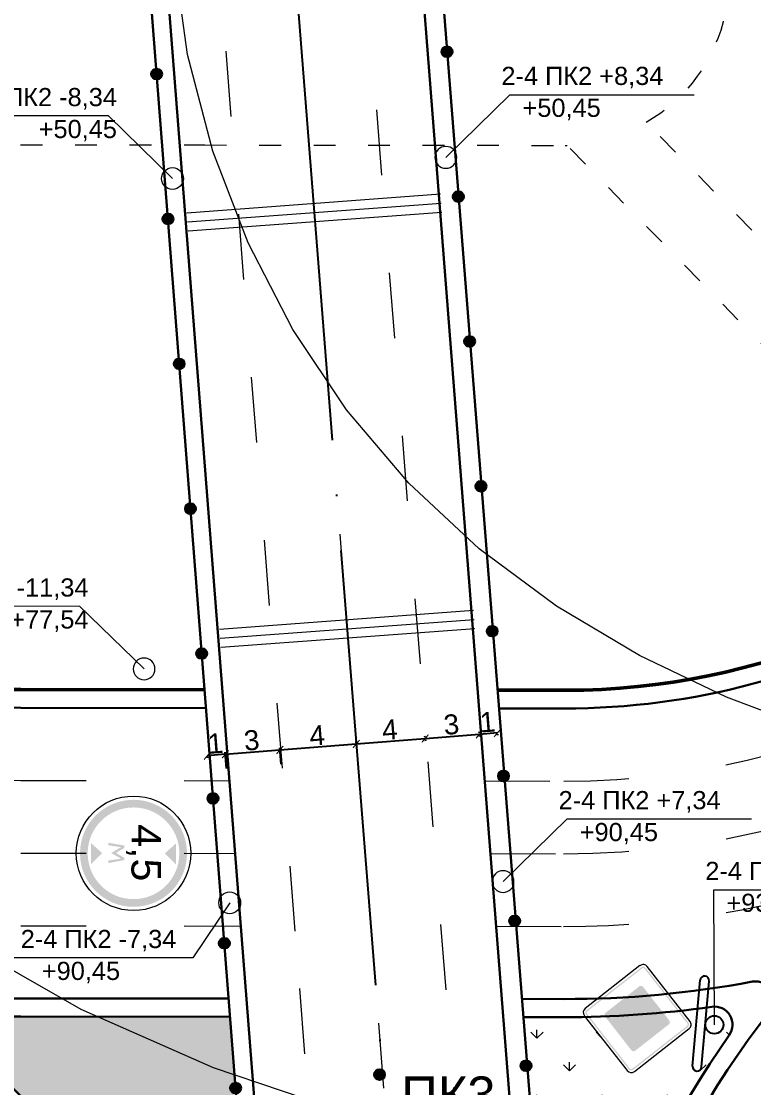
# Model space of a CAD drawing. Header units: millimetres. Extents: x -2123 to 34701, y -1286 to 835.
# Drawn here: x 1756.9 to 1797.2, y -31.5 to 27.3 of the extents above; entities that cross this region are included whole.
import ezdxf

# ---------------------------------------------------------------- set-up
doc = ezdxf.new("R2010")
doc.units = ezdxf.units.MM
doc.linetypes.add('ACAD_ISO03W100', pattern=[30, 12, -18])
doc.linetypes.add('ACAD_ISO04W100', pattern=[30, 24, -3, 0, -3])
doc.layers.get('0').update_dxf_attribs({"lineweight": 15})
for name, color, linetype, lineweight in [('1 Відмітки', 7, 'Continuous', 25), ('вертикалка', 6, 'Continuous', 15), ('Горизонталі', 7, 'Continuous', 18), ('Дор. Розм.', 7, 'Continuous', 50), ('дорога', 126, 'Continuous', 25), ('поздовжній профіль', 250, 'Continuous', 15), ('Позначки Наталії Симочко_Ном._пера__7', 7, 'Continuous', 18), ('Інж. мережі', 205, 'Continuous', 18)]:
    doc.layers.add(name, color=color, linetype=linetype, lineweight=lineweight)
doc.layers.add('Вісь', color=170, linetype='ACAD_ISO04W100')
doc.layers.add('Осі', color=164, linetype='Continuous')
doc.layers.add('Озелення', color=7, linetype='Continuous', lineweight=15, true_color=0x2bad00)
doc.styles.get("Standard").update_dxf_attribs({"font": 'arial.ttf'})
doc.styles.add('СГЕНЕРИР_СТИЛЬ_1', font='arial.ttf')
doc.dimstyles.new('Переход', dxfattribs={"dimscale": 0.1, "dimtxt": 11, "dimasz": 4, "dimexe": 1.25, "dimexo": 0.625, "dimgap": 0.9, "dimtad": 1, "dimtxsty": 'Standard', "dimblk": 'ARCHTICK', "dimcen": 2.5, "dimadec": 0, "dimazin": 0, "dimtfac": 1, "dimtmove": 0, "dimatfit": 3, "dimldrblk": 'ARCHTICK', "dimfxl": 1, "dimarcsym": 0})

# ---------------------------------------------------------------- blocks, each defined once
blk = doc.blocks.new('6')
at = {"layer": '1 Відмітки', "transparency": 33554559}
h = blk.add_hatch(color=256, dxfattribs=at)
h.dxf.hatch_style = 1
edge = h.paths.add_edge_path()
edge.add_arc((-467.508, 342.132), 0.2, 0, 360)
at = {"layer": '1 Відмітки'}
blk.add_circle((-467.508, 342.132), 0.2, dxfattribs=at)
blk = doc.blocks.new('3-13')
h = blk.add_hatch(color=1)
edge = h.paths.add_edge_path(flags=16)
edge.add_arc((3.5, 0), 2.805, 0, 360)
edge = h.paths.add_edge_path()
edge.add_arc((3.5, 0), 3.274, 0, 360)
blk.add_hatch(color=7).paths.add_polyline_path([(3.126, -0.771), (3.486, -1.365), (3.832, -0.767), (3.946, -1.54), (4.107, -1.54), (3.915, -0.567), (3.774, -0.567), (3.483, -1.071), (3.179, -0.57), (3.024, -0.57), (2.862, -1.536), (3.017, -1.536)])
at = {"color": 1}
blk.add_circle((3.5, 0), 3.5, dxfattribs=at)
at = {"color": 7}
for points in [[(2.89, 2.595), (4.165, 2.595), (3.499, 1.918)], [(2.89, -2.595), (4.165, -2.595), (3.499, -1.918)]]:
    blk.add_solid(points, dxfattribs=at)
at = {"insert": (1.719, 1.678), "char_height": 1.8, "attachment_point": 1}
blk.add_mtext_dynamic_manual_height_columns('4,5', width=3.89911, gutter_width=12.5, heights=[0], dxfattribs=at)
blk = doc.blocks.new('sdfahgas')
h = blk.add_hatch(color=7)
edge = h.paths.add_edge_path(flags=16)
edge.add_line((6.61, 6.61), (0.16, 13.06))
edge.add_arc((0, 12.9), 0.223, 45, 135)
edge.add_line((-0.16, 13.06), (-6.61, 6.61))
edge.add_arc((-6.45, 6.45), 0.223, 135, 225)
edge.add_line((-6.61, 6.29), (-0.16, -0.16))
edge.add_arc((0, 0), 0.223, 225, 315)
edge.add_line((0.16, -0.16), (6.61, 6.29))
edge.add_arc((6.45, 6.45), 0.223, -45, 45)
edge = h.paths.add_edge_path()
edge.add_line((-0.28, 13.18), (-6.73, 6.73))
edge.add_arc((-6.45, 6.45), 0.393, 135, 225)
edge.add_line((-6.73, 6.17), (-0.28, -0.28))
edge.add_arc((0, 0), 0.393, 225, 315)
edge.add_line((0.28, -0.28), (6.73, 6.17))
edge.add_arc((6.45, 6.45), 0.393, -45, 45)
edge.add_line((6.73, 6.73), (0.28, 13.18))
edge.add_arc((0, 12.9), 0.393, 45, 135)
h = blk.add_hatch(color=7)
edge = h.paths.add_edge_path(flags=16)
edge.add_line((-0.15, 10.54), (-4.09, 6.6))
edge.add_arc((-3.94, 6.45), 0.217, 135, 225)
edge.add_line((-4.09, 6.3), (-0.15, 2.36))
edge.add_arc((0, 2.51), 0.217, 225, 315)
edge.add_line((0.15, 2.36), (4.09, 6.3))
edge.add_arc((3.94, 6.45), 0.217, -45, 45)
edge.add_line((4.09, 6.6), (0.15, 10.54))
edge.add_arc((0, 10.39), 0.217, 45, 135)
edge = h.paths.add_edge_path()
edge.add_arc((-3.94, 6.45), 0.375, 135, 225)
edge.add_line((-4.2, 6.19), (-0.27, 2.25))
edge.add_arc((0, 2.51), 0.375, 225, 315)
edge.add_line((0.27, 2.25), (4.2, 6.19))
edge.add_arc((3.94, 6.45), 0.375, -45, 45)
edge.add_line((4.2, 6.72), (0.27, 10.65))
edge.add_arc((0, 10.39), 0.375, 45, 135)
edge.add_line((-0.26, 10.65), (-4.2, 6.72))
blk.add_hatch(color=2).paths.add_polyline_path([(-4.11, 6.68), (-0.19, 10.6), (-0.04, 10.64), (0.11, 10.6), (0.19, 10.52), (4.07, 6.63), (4.14, 6.49), (4.12, 6.35), (4.05, 6.25), (0.13, 2.33), (0.04, 2.27), (-0.09, 2.27), (-0.2, 2.36), (-4.15, 6.31), (-4.19, 6.43), (-4.17, 6.57)])
at = {"color": 7}
for p, q in [((-0.48, 13.38), (-6.93, 6.93)), ((6.93, 6.93), (0.48, 13.38)), ((-6.93, 5.97), (-0.48, -0.48)), ((0.48, -0.48), (6.93, 5.97))]:
    blk.add_line(p, q, dxfattribs=at)
for centre, start, end in [((0, 12.9), 45, 135), ((-6.45, 6.45), 135, 225), ((6.45, 6.45), 315, 45), ((0, 0), 225, 315)]:
    blk.add_arc(centre, 0.675, start, end, dxfattribs=at)
blk = doc.blocks.new('_ArchTick')
at = {"color": 0, "linetype": 'ByBlock', "const_width": 0.15}
blk.add_lwpolyline([(-0.5, -0.5), (0.5, 0.5)], dxfattribs=at)
blk = doc.blocks.new('*D837')
at = {"layer": 'Defpoints', "color": 0, "lineweight": 20, "transparency": 16777216}
for p in [(1786.848, 29.429), (1842.785, 26.756)]:
    blk.add_point(p, dxfattribs=at)
at = {"layer": 'вертикалка', "color": 0, "lineweight": -2, "transparency": 16777216}
blk.add_line((1818.984, 27.893), (1842.785, 26.756), dxfattribs=at)
at = {"layer": 'вертикалка', "color": 0, "lineweight": -2, "transparency": 16777216, "xscale": 0.4, "yscale": 0.4, "zscale": 0.4, "rotation": 357.2642667473528}
blk.add_blockref('_ArchTick', (1842.785, 26.756), dxfattribs=at)
at = {"layer": 'вертикалка', "color": 0, "lineweight": 20, "transparency": 16777216, "insert": (1820.417, 28.477), "char_height": 1.1, "attachment_point": 5, "rotation": 357.26427}
blk.add_mtext('R56', dxfattribs=at)
blk = doc.blocks.new('*D838')
at = {"layer": 'Defpoints', "color": 0, "lineweight": 20, "transparency": 16777216}
for p in [(1786.848, 29.429), (1843.501, 23.145)]:
    blk.add_point(p, dxfattribs=at)
at = {"layer": 'вертикалка', "color": 0, "lineweight": -2, "transparency": 16777216}
blk.add_line((1817.374, 26.043), (1843.501, 23.145), dxfattribs=at)
at = {"layer": 'вертикалка', "color": 0, "lineweight": -2, "transparency": 16777216, "xscale": 0.4, "yscale": 0.4, "zscale": 0.4, "rotation": 353.670347532631}
blk.add_blockref('_ArchTick', (1843.501, 23.145), dxfattribs=at)
at = {"layer": 'вертикалка', "color": 0, "lineweight": 20, "transparency": 16777216, "insert": (1818.841, 26.533), "char_height": 1.1, "attachment_point": 5, "rotation": 353.67035}
blk.add_mtext('R57', dxfattribs=at)
blk = doc.blocks.new('столб')
at = {"layer": 'поздовжній профіль', "color": 160}
for points in [[(-500, 0, 0, 0, 0), (-1000, 0, 350, 0, 0), (-1700, 0, 0, 0, 0)], [(500, 0, 0, 0, 0), (1000, 0, 350, 0, 0), (1700, 0, 0, 0, 0)]]:
    blk.add_lwpolyline(points, format="xyseb", dxfattribs=at)
blk.add_circle((0, 0), 500, dxfattribs=at)
blk = doc.blocks.new('*U1013')
at = {"layer": 'Озелення', "lineweight": 20, "true_color": 0x000000}
h = blk.add_hatch(color=18, dxfattribs=at)
h.dxf.hatch_style = 1
edge = h.paths.add_edge_path()
edge.add_arc((0, 0), 0.301, -94.45749, 265.54251)
at = {"layer": '1 Відмітки', "color": 0, "xscale": 1.5, "yscale": 1.5, "zscale": 1.5, "rotation": 265.5425082136507}
blk.add_blockref('6', (-566.148, -659.256, -205), dxfattribs=at)
blk = doc.blocks.new('*U1014')
at = {"layer": 'вертикалка', "color": 0, "linetype": 'ByBlock', "lineweight": -2, "transparency": 16777216, "rotation": 94.45749178634932}
for p in [(4387.093, -976.473, -200), (4387.714, -984.449, -200), (4388.336, -992.425, -200), (4388.958, -1000.401, -200), (4389.58, -1008.377, -200), (4390.201, -1016.352, -200), (4390.823, -1024.328, -200), (4391.445, -1032.304, -200)]:
    blk.add_blockref('*U1013', p, dxfattribs=at)
blk = doc.blocks.new('*U1015')
at = {"layer": 'Озелення', "lineweight": 20, "true_color": 0x000000}
h = blk.add_hatch(color=18, dxfattribs=at)
h.dxf.hatch_style = 1
edge = h.paths.add_edge_path()
edge.add_arc((0, 0), 0.301, -94.45749, 265.54251)
at = {"layer": '1 Відмітки', "color": 0, "xscale": 1.5, "yscale": 1.5, "zscale": 1.5, "rotation": 265.5425082136507}
blk.add_blockref('6', (-566.148, -659.256, -205), dxfattribs=at)
blk = doc.blocks.new('*U1016')
at = {"layer": 'вертикалка', "color": 0, "linetype": 'ByBlock', "lineweight": -2, "transparency": 16777216, "rotation": 94.45749178634932}
for p in [(4387.093, -976.473, -200), (4387.714, -984.449, -200), (4388.336, -992.425, -200), (4388.958, -1000.401, -200), (4389.58, -1008.377, -200), (4390.201, -1016.352, -200), (4390.823, -1024.328, -200), (4391.445, -1032.304, -200)]:
    blk.add_blockref('*U1015', p, dxfattribs=at)
blk = doc.blocks.new('*D1071')
at = {"layer": 'Defpoints', "color": 0, "transparency": 16777216}
for p in [(1771.117, -12.86), (1768.178, -13.944), (1771.184, -13.707)]:
    blk.add_point(p, dxfattribs=at)
at = {"layer": 'Інж. мережі', "color": 0, "lineweight": -2, "transparency": 16777216}
for p, q in [((1768.111, -13.097), (1771.117, -12.86)), ((1771.179, -13.645), (1771.107, -12.735)), ((1768.173, -13.882), (1768.101, -12.972))]:
    blk.add_line(p, q, dxfattribs=at)
at = {"layer": 'Інж. мережі', "color": 0, "lineweight": -2, "transparency": 16777216, "xscale": 0.4, "yscale": 0.4, "zscale": 0.4}
for p, rotation in [((1768.111, -13.097), 184.5113972673589), ((1771.117, -12.86), 4.511397267358942)]:
    blk.add_blockref('_ArchTick', p, dxfattribs=dict(at, rotation=rotation))
at = {"layer": 'Інж. мережі', "color": 0, "transparency": 16777216, "insert": (1769.563, -12.328), "char_height": 1.1, "attachment_point": 5, "rotation": 4.5114}
blk.add_mtext('3', dxfattribs=at)
blk = doc.blocks.new('*D1072')
at = {"layer": 'Defpoints', "color": 0, "transparency": 16777216}
for p in [(1771.117, -12.86), (1775.327, -12.526), (1775.327, -12.526)]:
    blk.add_point(p, dxfattribs=at)
at = {"layer": 'Інж. мережі', "color": 0, "lineweight": -2, "transparency": 16777216}
for p, q in [((1771.112, -12.797), (1771.107, -12.735)), ((1771.117, -12.86), (1775.327, -12.526)), ((1775.322, -12.464), (1775.317, -12.401))]:
    blk.add_line(p, q, dxfattribs=at)
for p, xscale, yscale, zscale, rotation in [((1775.327, -12.526), 0.4, 0.4, 0.4, 4.532528674403104), ((1771.117, -12.86), 0.4000000000000001, 0.4000000000000001, 0.4000000000000001, 184.532528674403)]:
    blk.add_blockref('_ArchTick', p, dxfattribs=dict(at, xscale=xscale, yscale=yscale, zscale=zscale, rotation=rotation))
at = {"layer": 'Інж. мережі', "color": 0, "transparency": 16777216, "insert": (1773.171, -12.055), "char_height": 1.1, "attachment_point": 5, "rotation": 4.53253}
blk.add_mtext('4', dxfattribs=at)
blk = doc.blocks.new('*D1068')
at = {"layer": 'Defpoints', "color": 0, "transparency": 16777216}
for p in [(1779.119, -12.225), (1779.119, -12.225), (1775.327, -12.526)]:
    blk.add_point(p, dxfattribs=at)
at = {"layer": 'Інж. мережі', "color": 0, "lineweight": -2, "transparency": 16777216}
for p, q in [((1775.327, -12.526), (1779.119, -12.225)), ((1779.124, -12.288), (1779.129, -12.35)), ((1775.331, -12.588), (1775.336, -12.651))]:
    blk.add_line(p, q, dxfattribs=at)
at = {"layer": 'Інж. мережі', "color": 0, "lineweight": -2, "transparency": 16777216, "xscale": 0.4, "yscale": 0.4, "zscale": 0.4}
for p, rotation in [((1775.327, -12.526), 184.5325286744024), ((1779.119, -12.225), 4.532528674402379)]:
    blk.add_blockref('_ArchTick', p, dxfattribs=dict(at, rotation=rotation))
at = {"layer": 'Інж. мережі', "color": 0, "transparency": 16777216, "insert": (1777.172, -11.738), "char_height": 1.1, "attachment_point": 5, "rotation": 4.53253}
blk.add_mtext('4', dxfattribs=at)
blk = doc.blocks.new('*D1073')
at = {"layer": 'Defpoints', "color": 0, "transparency": 16777216}
for p in [(1779.119, -12.225), (1782.11, -11.991), (1782.11, -11.991)]:
    blk.add_point(p, dxfattribs=at)
at = {"layer": 'Інж. мережі', "color": 0, "lineweight": -2, "transparency": 16777216}
for p, q in [((1779.114, -12.163), (1779.109, -12.101)), ((1779.119, -12.225), (1782.11, -11.991)), ((1782.105, -11.929), (1782.1, -11.866))]:
    blk.add_line(p, q, dxfattribs=at)
at = {"layer": 'Інж. мережі', "color": 0, "lineweight": -2, "transparency": 16777216, "xscale": 0.4000000000000001, "yscale": 0.4000000000000001, "zscale": 0.4000000000000001}
for p, rotation in [((1779.119, -12.225), 184.4794365076259), ((1782.11, -11.991), 4.4794365076259)]:
    blk.add_blockref('_ArchTick', p, dxfattribs=dict(at, rotation=rotation))
at = {"layer": 'Інж. мережі', "color": 0, "transparency": 16777216, "insert": (1780.563, -11.458), "char_height": 1.1, "attachment_point": 5, "rotation": 4.47944}
blk.add_mtext('3', dxfattribs=at)
blk = doc.blocks.new('*D1074')
at = {"layer": 'Defpoints', "color": 0, "transparency": 16777216}
for p in [(1767.123, -13.174), (1767.123, -13.174), (1768.112, -13.097)]:
    blk.add_point(p, dxfattribs=at)
at = {"layer": 'Інж. мережі', "color": 0, "lineweight": -2, "transparency": 16777216}
for p, q in [((1768.112, -13.097), (1767.123, -13.174)), ((1767.128, -13.236), (1767.132, -13.298)), ((1768.117, -13.159), (1768.122, -13.221))]:
    blk.add_line(p, q, dxfattribs=at)
at = {"layer": 'Інж. мережі', "color": 0, "lineweight": -2, "transparency": 16777216, "xscale": 0.4, "yscale": 0.4, "zscale": 0.4}
for p, rotation in [((1768.112, -13.097), 4.457491786349186), ((1767.123, -13.174), 184.4574917863491)]:
    blk.add_blockref('_ArchTick', p, dxfattribs=dict(at, rotation=rotation))
at = {"layer": 'Інж. мережі', "color": 0, "transparency": 16777216, "insert": (1767.567, -12.495), "char_height": 1.1, "attachment_point": 5, "rotation": 4.45749}
blk.add_mtext('1', dxfattribs=at)
blk = doc.blocks.new('*D1070')
at = {"layer": 'Defpoints', "color": 0, "transparency": 16777216}
for p in [(1782.111, -11.999), (1782.111, -11.999), (1783.1, -11.922)]:
    blk.add_point(p, dxfattribs=at)
at = {"layer": 'Інж. мережі', "color": 0, "lineweight": -2, "transparency": 16777216}
for p, q in [((1783.1, -11.922), (1782.111, -11.999)), ((1782.115, -12.062), (1782.12, -12.124)), ((1783.105, -11.984), (1783.109, -12.047))]:
    blk.add_line(p, q, dxfattribs=at)
at = {"layer": 'Інж. мережі', "color": 0, "lineweight": -2, "transparency": 16777216, "xscale": 0.4, "yscale": 0.4, "zscale": 0.4}
for p, rotation in [((1783.1, -11.922), 4.457491786349186), ((1782.111, -11.999), 184.4574917863491)]:
    blk.add_blockref('_ArchTick', p, dxfattribs=dict(at, rotation=rotation))
at = {"layer": 'Інж. мережі', "color": 0, "transparency": 16777216, "insert": (1782.555, -11.32), "char_height": 1.1, "attachment_point": 5, "rotation": 4.45749}
blk.add_mtext('1', dxfattribs=at)

msp = doc.modelspace()

# ---------------------------------------------------------------- hatches: boundary and pattern name
at = {"layer": 'Озелення', "lineweight": 20}
h = msp.add_hatch(dxfattribs=at)
h.set_pattern_fill('GRASS', color=0, scale=0.1)
h.paths.add_polyline_path([(1756.897, 119.656), (1756.893, 119.705, -0.175765), (1748.025, 87.485, 0.657273), (1748.979, 85.917, -0.001482), (1749.314, 85.962), (1749.341, 86.893, -0.985742), (1748.341, 86.907, -1.014464), (1749.341, 86.893), (1749.409, 89.267, -1), (1749.909, 89.253), (1749.816, 86.027, -0.004228), (1750.774, 86.138), (1750.19, 86.8, -0.414214), (1750.215, 87.2), (1753.088, 89.735, -0.414214), (1753.489, 89.71), (1756.023, 86.837, -0.384328), (1756.019, 86.457, -0.003695), (1756.861, 86.463), (1759.485, 86.46)])
h.paths.add_polyline_path([(1700.622, 38.819, 0.015929), (1700.63, 38.882), (1699.967, 39.341, -0.246268), (1700.182, 38.93, -1), (1699.182, 38.93, -0.604791), (1699.967, 39.341), (1699.189, 39.878, 0.058357), (1698.995, 39.751, -0.114707), (1679.381, 29.866, 0.165826), (1678.836, 29.519), (1687, 29.513), (1686.991, 31.093, -1), (1687.491, 31.096), (1687.5, 29.512), (1699.849, 29.503, -0.041069)])
h.paths.add_polyline_path([(1699.849, 29.503), (1687.5, 29.512), (1687.505, 28.721, -1.002823), (1688.505, 28.724, -0.997185), (1687.505, 28.721), (1687.518, 26.346, -1), (1687.018, 26.343), (1687, 29.513), (1678.836, 29.519, 0.044684), (1678.738, 29.37), (1678.74, 28.919, -1.002823), (1679.74, 28.922, -0.997185), (1678.74, 28.919), (1678.743, 28.408, 0.18643), (1679.297, 27.947, -0.0921), (1694.764, 19.305), (1697.89, 16.708, -0.487874), (1698.15, 17.004), (1701.267, 16.826, -0.056127)])
h.paths.add_polyline_path([(1768.621, -30.738), (1767.451, -30.341), (1761.097, -27.542), (1756.841, -27.537, -0.009463), (1754.683, -27.496, 0.025961), (1754.58, -27.497), (1754.197, -28.274, -0.793811), (1755.146, -28.495, -1), (1754.146, -28.495, -0.114945), (1754.197, -28.274), (1753.814, -29.051, 0.066753), (1753.99, -29.251, -0.10684), (1766.697, -46.053), (1769.843, -46.406)])
h.paths.add_polyline_path([(1768.373, -27.55), (1761.097, -27.542), (1767.451, -30.341), (1768.621, -30.738)], flags=17)
h.paths.add_polyline_path([(1679.698, 26.329), (1685.887, 26.329), (1685.887, 30.45), (1679.698, 30.45)], flags=9)
h = msp.add_hatch(dxfattribs=at)
h.set_pattern_fill('GRASS', color=0, scale=0.1)
h.paths.add_polyline_path([(1769.843, -46.406), (1766.697, -46.053, -0.080399), (1771.011, -61.389)])
h.paths.add_polyline_path([(1791.281, -36.527), (1790.619, -36.434), (1785.142, -35.375), (1786.404, -51.36), (1787.125, -51.647, -0.080519)])
h.paths.add_polyline_path([(1795.868, -28.567, 0.658543), (1794.911, -26.998, -0.001226), (1794.635, -27.037), (1794.555, -27.944, -0.957007), (1795.553, -27.988, -1.044925), (1794.555, -27.944), (1794.346, -30.31, -1), (1793.848, -30.266), (1794.127, -27.105, -0.003872), (1793.25, -27.211), (1793.712, -27.802, -0.414214), (1793.664, -28.199), (1790.645, -30.56, -0.414214), (1790.247, -30.511), (1787.94, -27.561, -0.005306), (1786.731, -27.571), (1784.526, -27.569), (1785.142, -35.375), (1790.619, -36.434), (1791.281, -36.527, -0.046981)])
h.paths.add_polyline_path([(1864.44, 29.081, 0.075644), (1864.72, 29.192), (1864.719, 29.34), (1843.848, 29.364, -0.03963), (1843.124, 20.372, 0.033081), (1843.112, 20.24), (1843.85, 19.787, -0.260648), (1843.612, 20.213, -1), (1844.612, 20.213, -0.586486), (1843.85, 19.787), (1844.588, 19.333, 0.046802), (1844.743, 19.437, -0.11453)])
h.paths.add_polyline_path([(1849.674, 39.326), (1845.694, 42.591, -0.561651), (1845.449, 42.241), (1842.344, 42.439, -0.0035), (1842.52, 41.661), (1842.989, 42.046, -0.414214), (1843.388, 42.007), (1845.82, 39.046, -0.414214), (1845.781, 38.647), (1843.385, 36.679, -0.032182), (1843.848, 29.364), (1864.719, 29.34), (1864.715, 30.058, -1.002823), (1863.715, 30.055, -0.997185), (1864.715, 30.058), (1864.71, 30.924, 0.046057), (1864.542, 31, -0.088527)])
h = msp.add_hatch(dxfattribs=at)
h.set_pattern_fill('GRASS', color=0, scale=0.1)
h.paths.add_polyline_path([(1595.841, 42.076), (1581.276, 42.092), (1581.035, 40.819), (1580.766, 39.29), (1580.515, 37.744), (1580.418, 37.093), (1598.835, 37.072), (1598.837, 39.072, 0.414214)])
h.paths.add_polyline_path([(1581.276, 42.092), (1579.535, 42.094), (1579.529, 37.094), (1580.418, 37.093), (1580.515, 37.744), (1580.766, 39.29), (1581.035, 40.819)])
h.paths.add_polyline_path([(1624.83, 21.03), (1625.028, 22.043), (1579.512, 22.094), (1579.506, 17.094), (1624.745, 17.043)])
h.paths.add_polyline_path([(1649.878, 19.436, -0.414547), (1652.386, 21.94), (1640.351, 21.965), (1639.374, 20.483, -0.252144), (1639.644, 19.982, -1), (1638.444, 19.982, -0.597261), (1639.374, 20.483), (1640.391, 22.025), (1625.028, 22.043), (1624.83, 21.03), (1624.745, 17.043), (1651.751, 17.012, -0.341373)])
h.paths.add_polyline_path([(1660.449, 22.002), (1640.391, 22.025), (1640.351, 21.965), (1652.386, 21.94, 0.414547), (1649.878, 19.436, 0.341373), (1651.751, 17.012), (1660.625, 17.002, -0.29636), (1660.476, 17.23)])
h.paths.add_polyline_path([(1663.815, 19.999), (1663.818, 21.999), (1660.949, 22.002), (1660.962, 19.608, -1.002823), (1661.962, 19.61, -0.997185), (1660.962, 19.608), (1660.976, 17.233, -0.299966), (1660.826, 17.002, 0.412891)])
h.paths.add_polyline_path([(1801.302, -172.339, 0.414214), (1798.076, -169.584), (1800.571, -201.333), (1801.096, -201.421), (1802.042, -201.58), (1802.988, -201.736), (1803.62, -201.84)])
h.paths.add_polyline_path([(1777.389, -171.378), (1777.153, -171.397, 0.414214), (1774.397, -174.623), (1776.131, -196.693), (1776.357, -196.742), (1777.313, -196.944), (1778.269, -197.144), (1779.225, -197.342), (1779.238, -197.344)])
h.paths.add_polyline_path([(1779.238, -197.345), (1778.269, -197.144), (1777.313, -196.944), (1776.357, -196.742), (1776.131, -196.693), (1776.704, -203.98), (1779.694, -203.745)])
h.paths.add_polyline_path([(1994.689, 21.692), (1940.412, 21.754), (1940.41, 19.754, 0.414214), (1943.406, 16.751), (1994.684, 16.692)])
h.paths.add_polyline_path([(1994.712, 41.692), (1907.341, 41.792), (1903.632, 41.004), (1898.312, 40.062), (1892.865, 39.018), (1890.065, 38.369), (1887.198, 37.588), (1884.807, 36.817), (1994.706, 36.692)])

# ---------------------------------------------------------------- linework, layer by layer
at = {"color": 0}
for p, q in [((1765.984, 16.718), (1779.967, 17.76)), ((1766.025, 16.228), (1780.007, 17.253)), ((1766.062, 15.72), (1780.046, 16.754)), ((1767.791, -6.203), (1781.775, -5.162)), ((1767.833, -6.694), (1781.814, -5.669)), ((1767.869, -7.201), (1781.853, -6.167))]:
    msp.add_line(p, q, dxfattribs=at)
at = {"layer": 'Вісь', "color": 18, "true_color": 0x000000}
msp.add_lwpolyline([(1753.074, 268.177), (1790.418, -202.902)], dxfattribs=at)
at = {"layer": 'Горизонталі'}
for points, elevation in [([(1847.833, -16.998), (1842.55, -16.821), (1837.267, -16.631), (1831.984, -16.427), (1826.703, -16.181), (1821.431, -15.82), (1816.176, -15.263), (1810.95, -14.44), (1805.779, -13.306), (1800.694, -11.822), (1795.723, -9.951), (1790.917, -7.663), (1786.348, -4.946), (1782.093, -1.787), (1778.226, 1.824), (1774.795, 5.866), (1771.831, 10.292), (1769.362, 15.058), (1767.42, 20.118), (1766.033, 25.426), (1765.27, 30.897)], 200), ([(1753.275, -23.196), (1760.151, -27.125), (1767.451, -30.341), (1775.047, -32.917), (1782.809, -34.923), (1790.619, -36.434), (1798.435, -37.53), (1806.255, -38.294), (1814.078, -38.811), (1821.903, -39.163), (1829.728, -39.436), (1837.552, -39.712), (1845.374, -40.07), (1853.194, -40.528), (1861.012, -41.078), (1868.828, -41.709), (1876.642, -42.41), (1884.455, -43.172), (1892.266, -43.985), (1900.077, -44.838)], 201)]:
    msp.add_lwpolyline(points, dxfattribs=dict(at, elevation=elevation))
at = {"layer": 'Горизонталі', "lineweight": 20}
msp.add_spline([(1931.631, -118.868), (1873.457, -122.108), (1832.047, -120.353), (1801.68, -112.829), (1782.356, -107.061), (1750.734, -98.534), (1722.332, -83.814), (1688.835, -41.436), (1674.271, -14.754), (1671.76, 1.247), (1682.144, 47.829), (1687.484, 86.621), (1691.959, 101.325), (1724.477, 131.493), (1762.005, 152.056), (1794.128, 172.872), (1881.485, 208.784)], degree=3, dxfattribs=at)
at = {"layer": 'Дор. Розм.', "color": 18, "true_color": 0x000000}
for points in [[(1760.888, 68.458), (1756.848, 68.463, 1), (1756.849, -9.537), (1766.969, -9.549)], [(1783.105, -9.567), (1786.849, -9.571, 1), (1786.848, 68.429), (1776.947, 68.44)], [(1800.631, -202.1), (1798.076, -169.584, -0.08618), (1799.354, -155.956), (1800.73, -150.897, 0.086099), (1802.009, -137.282), (1795.965, -60.045, -0.222061), (1807.845, -28.338), (1847.369, 10.396, -0.196584), (1875.412, 21.828), (1885.412, 21.817)]]:
    msp.add_lwpolyline(points, format="xyb", dxfattribs=at)
at = {"layer": 'дорога'}
for p, q in [((1793.848, -30.266), (1794.265, -25.535)), ((1794.346, -30.31), (1794.763, -25.579))]:
    msp.add_line(p, q, dxfattribs=at)
at = {"layer": 'дорога', "color": 18, "lineweight": 30, "true_color": 0x000000}
for points in [[(1765.919, 195.846), (1765.919, 195.846), (1792.376, -141.87)], [(1778.381, -143.066), (1751.965, 194.664)], [(1786.842, -56.906), (1772.782, 121.21)], [(1777.383, -143.137), (1756.901, 119.61)], [(1783.184, -10.567), (1786.848, -10.571)]]:
    msp.add_lwpolyline(points, dxfattribs=at)
at = {"layer": 'дорога', "color": 18, "lineweight": 20, "true_color": 0x000000}
msp.add_lwpolyline([(1778.38, -143.058), (1752.188, 191.877), (1751.965, 194.664)], dxfattribs=at)
at = {"layer": 'дорога', "color": 18, "lineweight": 30, "true_color": 0x000000}
for points in [[(1760.81, 69.458), (1756.849, 69.463, 1), (1756.849, -10.537), (1767.047, -10.549)], [(1786.757, -10.571, 1.001139), (1786.848, 69.429), (1776.868, 69.44)], [(1794.371, -141.723), (1787.842, -56.868, -0.168079), (1798.126, -27.216, 0.692536), (1797.156, -25.615, -0.046838), (1786.733, -26.571), (1784.447, -26.569)], [(1776.386, -143.208), (1770.048, -62.768, 0.20246), (1752.868, -29.613), (1751.009, -28.069, -0.736713), (1751.739, -26.304, 0.022812), (1756.841, -26.537), (1768.241, -26.55)], [(1793.374, -141.799), (1786.842, -56.906, -0.155412), (1795.868, -28.567, 0.658543), (1794.911, -26.998, -0.03602), (1786.731, -27.571), (1784.526, -27.569)], [(1771.011, -61.389, 0.188817), (1753.997, -29.256, -0.711393), (1754.683, -27.496, 0.009463), (1756.841, -27.537), (1768.373, -27.55)]]:
    msp.add_lwpolyline(points, format="xyb", dxfattribs=at)
at = {"layer": 'дорога'}
msp.add_circle((1795.053, -27.988), 0.5, dxfattribs=at)
for centre, start, end in [((1794.514, -25.557), 354.96591, 174.96591), ((1794.097, -30.288), 174.96591, 354.96591)]:
    msp.add_arc(centre, 0.25, start, end, dxfattribs=at)
at = {"layer": 'Осі', "color": 18, "linetype": 'ACAD_ISO03W100', "lineweight": 20, "ltscale": 0.3, "true_color": 0x000000}
for points in [[(1749.087, 267.863), (1772.19, -25.998)], [(1771.493, 85.19), (1794.15, -202.609)], [(1772.19, -25.998), (1786.174, -203.236)]]:
    msp.add_lwpolyline(points, dxfattribs=at)
at = {"layer": 'Осі', "color": 18, "linetype": 'ACAD_ISO03W100', "lineweight": 20, "ltscale": 0.3, "true_color": 0x000000, "elevation": 205}
msp.add_lwpolyline([(1753.074, 268.177), (1790.418, -202.902)], dxfattribs=at)
at = {"layer": 'Осі', "color": 18, "linetype": 'ACAD_ISO03W100', "lineweight": 20, "ltscale": 0.3, "true_color": 0x000000}
for points in [[(1761.075, 77.458), (1756.853, 77.463, 1), (1756.844, -18.537), (1768.609, -18.551)], [(1782.695, -18.567), (1786.744, -18.571, 1.001039), (1786.853, 77.429), (1775.161, 77.442)], [(1761.389, 73.458), (1756.851, 73.463, 1), (1756.846, -14.537), (1768.295, -14.55)], [(1782.381, -14.566), (1786.751, -14.571, 1.001086), (1786.851, 73.429), (1775.475, 73.442)], [(1798.204, -139.454), (1791.978, -60.359, -0.222061), (1805.045, -25.481), (1815.569, -15.168)], [(1783.009, -22.567), (1786.737, -22.571, 0.095376), (1806.05, -18.896)], [(1741.597, -20.25, 0.074521), (1756.841, -22.537), (1768.923, -22.551)]]:
    msp.add_lwpolyline(points, format="xyb", dxfattribs=at)
at = {"layer": 'Осі', "color": 0, "linetype": 'ACAD_ISO03W100', "lineweight": 20, "ltscale": 0.1, "elevation": -205}
for points in [[(1791.287, 21.707, 0.45996), (1793.937, 34.944)], [(1752.376, 21.64, 0.130334), (1756.837, 20.463), (1766.98, 20.451), (1786.837, 20.429, 0.00283), (1786.939, 20.429, 0.00283)]]:
    msp.add_lwpolyline(points, format="xyb", dxfattribs=at)
for points in [[(1824.405, -12.086), (1791.287, 21.707)], [(1821.548, -14.886), (1786.939, 20.429)]]:
    msp.add_lwpolyline(points, dxfattribs=at)
at = {"layer": 'Позначки Наталії Симочко_Ном._пера__7', "color": 7, "linetype": 'Continuous', "lineweight": 18}
for points in [[(1780.259, 19.77), (1783.789, 23.216), (1793.94, 23.217)], [(1765.202, 18.603), (1761.672, 22.049), (1751.521, 22.049)], [(1763.635, -8.397), (1760.106, -4.951), (1749.955, -4.95)], [(1783.41, -20.105), (1786.94, -16.659), (1797.091, -16.659)], [(1795.053, -27.988), (1795.021, -20.557), (1805.172, -20.556)], [(1768.353, -21.273), (1766.324, -24.304), (1756.173, -24.304)]]:
    msp.add_lwpolyline(points, dxfattribs=at)

# ---------------------------------------------------------------- block references
at = {"color": 0}
for name, p, xscale, yscale, zscale, rotation in [('столб', (1780.259, 19.77), -0.001200000000244472, 0.001200000000244471, 0.001200000000244471, 93.62359411230719), ('столб', (1765.202, 18.603), 0.001200000000244471, 0.001200000000244471, 0.001200000000244471, 275.4414632364986), ('столб', (1763.635, -8.397), -0.001200000000244472, 0.001200000000244471, 0.001200000000244471, 179.9978086712881), ('столб', (1783.41, -20.105), -0.001200000000244472, 0.001200000000244471, 0.001200000000244471, 93.62359411230719), ('столб', (1768.353, -21.273), 0.001200000000244471, 0.001200000000244471, 0.001200000000244471, 275.4414632364986), ('sdfahgas', (1790.471, -30.337), 0.4199999999999999, 0.4199999999999999, 0.4199999999999999, 353.025697663965)]:
    msp.add_blockref(name, p, dxfattribs=dict(at, xscale=xscale, yscale=yscale, zscale=zscale, rotation=rotation))
at = {"color": 0, "linetype": 'Continuous', "xscale": 0.9, "yscale": 0.9, "zscale": 0.9, "rotation": 269.8134866380678}
msp.add_blockref('3-13', (1763.065, -15.398), dxfattribs=at)
at = {"layer": '1 Відмітки', "color": 0, "xscale": 1.5, "yscale": 1.5, "zscale": 1.5}
msp.add_blockref('6', (2477.869, -543.931, 201.827), dxfattribs=at)
msp.add_blockref('6', (2477.869, -543.931, 201.827), dxfattribs=at)
at = {"layer": 'вертикалка', "color": 0, "lineweight": 20}
for name, p in [('*U1016', (-2606.768, 1002.06, 610)), ('*U1014', (-2622.766, 1000.829, 405))]:
    msp.add_blockref(name, p, dxfattribs=at)

# ---------------------------------------------------------------- texts
at = {"layer": '1 Відмітки', "color": 0, "insert": (1777.806, -30.835, 201.827), "char_height": 2, "attachment_point": 1}
msp.add_mtext_dynamic_manual_height_columns('ПК3', width=7.02543, gutter_width=12.5, heights=[0], dxfattribs=at)
at = {"layer": 'Позначки Наталії Симочко_Ном._пера__7', "color": 7, "linetype": 'Continuous', "lineweight": 18, "char_height": 1, "style": 'СГЕНЕРИР_СТИЛЬ_1'}
for s, insert, attachment_point, line_spacing_factor in [('\\A1;2-4 ПК2 +8,34\\P   +50,45', (1783.318, 24.755), 1, 1.053334), ('\\A1;2-4 ПК2 -8,34\\P   +50,45', (1762.142, 23.588), 3, 1.053334), ('\\A1;2-4 ПК2 -11,34\\P   +77,54', (1760.576, -3.412), 3, 1.055851), ('\\A1;2-4 ПК2 +7,34\\P   +90,45', (1786.47, -15.121), 1, 1.053334), ('\\A1;2-4 ПК2 +22,34\\P   +93,45', (1794.551, -19.018), 1, 1.053334), ('\\A1;2-4 ПК2 -7,34\\P   +90,45', (1756.841, -22.766), 1, 1.053334)]:
    msp.add_mtext(s, dxfattribs=dict(at, insert=insert, attachment_point=attachment_point, line_spacing_factor=line_spacing_factor))

# ---------------------------------------------------------------- dimensions: what is measured, and where the dimension line sits
at = {"layer": 'вертикалка', "color": 5, "lineweight": 20}
for mpoint, picture, middle in [((1842.785, 26.756), '*D837', (1820.386, 27.826)), ((1843.501, 23.145), '*D838', (1818.77, 25.888))]:
    dim = msp.add_radius_dim(center=(1786.848, 29.429), mpoint=mpoint, dimstyle='Переход', dxfattribs=at)
    dim.commit()
    dim.dimension.update_dxf_attribs({"geometry": picture, "text_midpoint": middle, "dimtype": 164})
at = {"layer": 'Інж. мережі'}
for p1, p2, distance, text, picture, middle in [((1775.327, -12.526, 205), (1779.119, -12.225, 205), 0, '4', '*D1068', (1777.172, -11.738, 205)), ((1783.1, -11.922, 205), (1782.111, -11.999, 205), 0, '1', '*D1070', (1782.555, -11.32, 205)), ((1768.178, -13.944, 205), (1771.184, -13.707, 205), 0.85, '3', '*D1071', (1769.563, -12.328, 205)), ((1771.117, -12.86, 205), (1775.327, -12.526, 205), 0, '4', '*D1072', (1773.171, -12.055, 205)), ((1768.112, -13.097, 205), (1767.123, -13.174, 205), 0, '1', '*D1074', (1767.567, -12.495, 205))]:
    dim = msp.add_aligned_dim(p1=p1, p2=p2, distance=distance, text=text, dimstyle='Переход', dxfattribs=at)
    dim.commit()
    dim.dimension.update_dxf_attribs({"geometry": picture, "text_midpoint": middle})
dim = msp.add_aligned_dim(p1=(1779.119, -12.225, 205), p2=(1782.11, -11.991, 205), distance=0, dimstyle='Переход', dxfattribs=at)
dim.commit()
dim.dimension.update_dxf_attribs({"geometry": '*D1073', "text_midpoint": (1780.563, -11.458, 205)})

doc.saveas('drawing.dxf')
